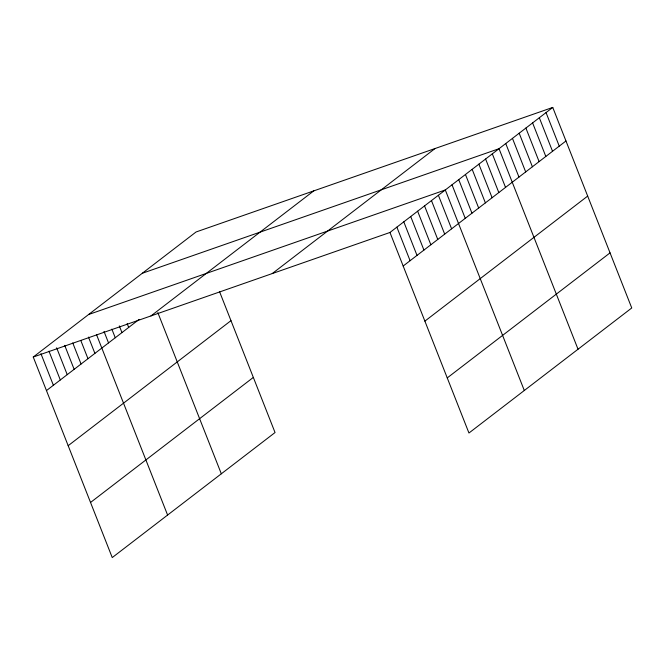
<?xml version="1.0" encoding="UTF-8"?>
<svg xmlns="http://www.w3.org/2000/svg" width="665" height="665" viewBox="0 0 665 665"><rect width="100%" height="100%" fill="white"/><g stroke="black" fill="none" stroke-linecap="round" stroke-linejoin="round"><path stroke-width="1" d="M219.55 291.644L275.044 432.533L112.244 557.569L33.25 357.03L196.05 231.985L552.756 107.431L631.75 307.97L468.95 433.015L389.956 232.467L552.756 107.431M46.467 390.588L139.126 319.416M150.963 315.925L313.764 190.88M272.243 273.573L435.043 148.536M68.171 445.691L230.971 320.646M90.54 502.466L253.332 377.421M403.173 266.025L565.973 140.98M424.885 321.129L587.677 196.092M447.246 377.903L610.046 252.866M142.327 273.257L499.033 148.694L578.026 349.233M88.603 314.52L445.309 189.957L524.303 390.496M33.25 357.03L389.956 232.467M546.04 112.585L559.257 146.142M539.323 117.747L552.54 151.296M532.607 122.9L545.824 156.458M525.89 128.062L539.115 161.612M519.182 133.216L532.399 166.774M512.466 138.378L525.683 171.927M505.749 143.532L518.966 177.09M492.316 153.848L505.533 187.405M485.6 159.01L498.817 192.567M478.883 164.164L492.1 197.721M472.167 169.326L485.392 202.883M465.458 174.479L478.675 208.037M458.742 179.641L471.959 213.199M452.025 184.795L465.242 218.353M438.393 195.269L451.61 228.826M431.469 200.581L444.686 234.138M424.553 205.901L437.769 239.458M417.637 211.212L430.854 244.77M410.712 216.524L423.929 250.082M403.796 221.844L417.013 255.402M396.88 227.156L410.097 260.713M157.829 312.608L221.32 473.796M127.173 323.606L128.678 327.438M119.318 325.892L121.961 332.6M111.853 329.125L115.253 337.754M104.006 331.411L108.536 342.916M96.533 334.653L167.597 515.059M88.478 337.089L94.904 353.389M80.806 340.488L87.98 358.701M72.751 342.924L81.064 364.013M64.705 345.359L74.148 369.333M56.65 347.803L67.223 374.644M48.977 351.195L60.307 379.956M40.922 353.639L53.383 385.276"/></g></svg>
